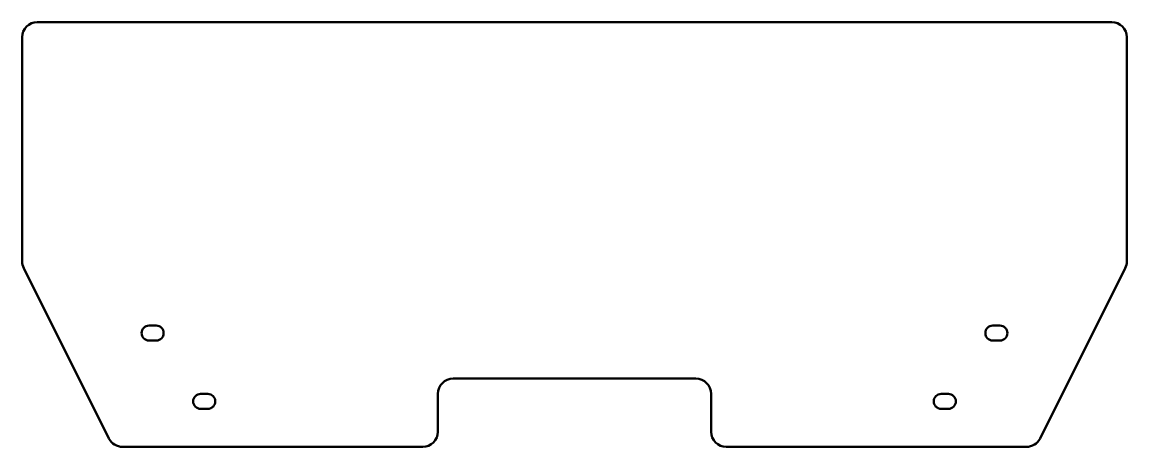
# Model space of a CAD drawing. Header units: inches. Extents: x 2.5 to 20.7, y 6.7 to 13.7.
import ezdxf

# ---------------------------------------------------------------- set-up
doc = ezdxf.new("R2010")
doc.units = ezdxf.units.IN
doc.header["$LTSCALE"] = 0.75
doc.header["$MEASUREMENT"] = 0
doc.layers.add('Visible', color=7, linetype='Continuous', lineweight=50)

msp = doc.modelspace()

# ---------------------------------------------------------------- linework, layer by layer
at = {"layer": 'Visible'}
for p, q in [((20.420503, 13.710552), (2.720503, 13.710552)), ((2.470503, 13.460552), (2.470503, 9.769569)), ((20.670503, 9.769569), (20.670503, 13.460552)), ((2.496896, 9.657765), (3.901404, 6.848748)), ((19.239601, 6.848748), (20.644109, 9.657765)), ((4.561447, 8.708583), (4.679558, 8.708583)), ((18.461447, 8.708583), (18.579558, 8.708583)), ((4.679558, 8.46252), (4.561447, 8.46252)), ((18.579558, 8.46252), (18.461447, 8.46252)), ((9.570503, 7.835552), (13.570503, 7.835552)), ((5.411447, 7.583583), (5.529558, 7.583583)), ((9.320503, 6.960552), (9.320503, 7.585552)), ((13.820503, 7.585552), (13.820503, 6.960552)), ((17.611447, 7.583583), (17.729558, 7.583583)), ((5.529558, 7.33752), (5.411447, 7.33752)), ((17.729558, 7.33752), (17.611447, 7.33752)), ((4.125011, 6.710552), (9.070503, 6.710552)), ((14.070503, 6.710552), (19.015994, 6.710552))]:
    msp.add_line(p, q, dxfattribs=at)
at = {"layer": 'Visible', "extrusion": (0, 0, -1)}
for centre, radius, start, end in [((-2.720503, 13.460552), 0.25, 0, 90), ((-20.420503, 13.460552), 0.25, 90, 180), ((-2.720503, 9.769569), 0.25, 333.434949, 0), ((-20.420503, 9.769569), 0.25, 180, 206.565051), ((-4.561447, 8.585552), 0.123031, 270, 90), ((-4.679558, 8.585552), 0.123031, 90, 270), ((-18.461447, 8.585552), 0.123031, 270, 90), ((-18.579558, 8.585552), 0.123031, 90, 270), ((-5.411447, 7.460552), 0.123031, 270, 90), ((-5.529558, 7.460552), 0.123031, 90, 270), ((-17.611447, 7.460552), 0.123031, 270, 90), ((-17.729558, 7.460552), 0.123031, 90, 270), ((-9.070503, 6.960552), 0.25, 180, 270), ((-14.070503, 6.960552), 0.25, 270, 0), ((-4.125011, 6.960552), 0.25, 270, 333.434949), ((-19.015994, 6.960552), 0.25, 206.565051, 270)]:
    msp.add_arc(centre, radius, start, end, dxfattribs=at)
at = {"layer": 'Visible'}
for centre, start, end in [((9.570503, 7.585552), 90, 180), ((13.570503, 7.585552), 0, 90)]:
    msp.add_arc(centre, 0.25, start, end, dxfattribs=at)

doc.saveas('drawing.dxf')
